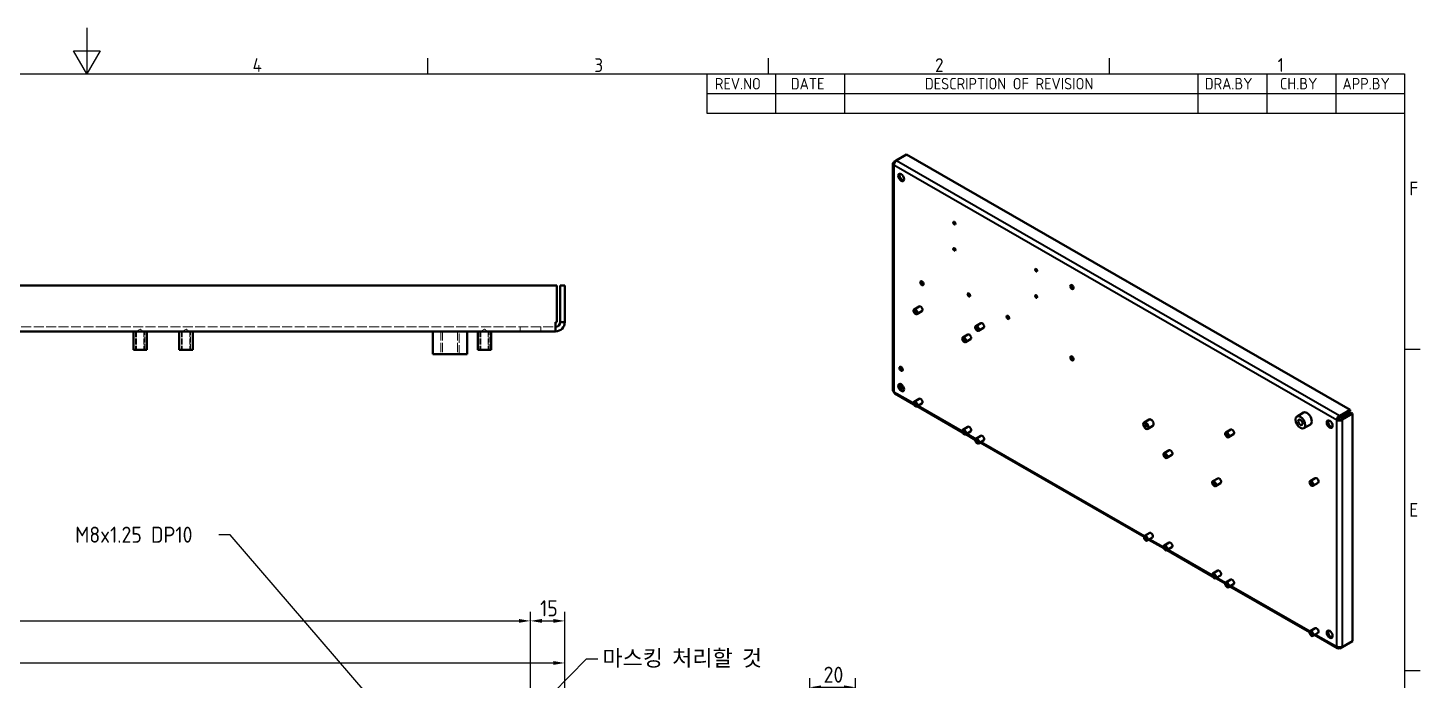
# Model space of a CAD drawing. Header units: millimetres. Extents: x 0 to 1188, y 0 to 840.
# Drawn here: x 568 to 1175, y 556 to 840 of the extents above; entities that cross this region are included whole.
import ezdxf

# ---------------------------------------------------------------- set-up
doc = ezdxf.new("R2010")
doc.units = ezdxf.units.MM
doc.header["$LTSCALE"] = 2
doc.linetypes.add('DASHED', pattern=[0.2067, 0.1654, -0.0413])
doc.layers.get('0').update_dxf_attribs({"color": 3, "lineweight": 25})
for name, color, linetype, lineweight in [('가려진 것(ISO)', 2, 'DASHED', 18), ('가시적인 것(ISO)', 3, 'Continuous', 40), ('가시적인 좁은 것(ISO)', 3, 'Continuous', 35), ('경계(ISO)', 7, 'Continuous', 25), ('기호(ISO)', 5, 'Continuous', 25), ('치수(ISO)', 2, 'Continuous', 25)]:
    doc.layers.add(name, color=color, linetype=linetype, lineweight=lineweight)
doc.styles.add('ISO Proportiona M2B', font='isocp.shx')
doc.styles.add('문자 텍스트_M2B', font='isocp.shx')
doc.styles.add('치수 텍스트_PSTEK_POSCO', font='isocp.shx')
doc.dimstyles.new('치수_PSTEK_POSCO', dxfattribs={"dimscale": 2, "dimtxt": 3.5, "dimasz": 2.5, "dimexe": 2, "dimexo": 2.5, "dimgap": 1, "dimtad": 1, "dimrnd": 1e-08, "dimdsep": 46, "dimtxsty": '치수 텍스트_PSTEK_POSCO', "dimcen": 0.09, "dimdle": 10, "dimclrd": 7, "dimclre": 7, "dimclrt": 2, "dimadec": 1, "dimazin": 2, "dimtfac": 1, "dimtmove": 0, "dimatfit": 3, "dimfxl": 0, "dimtolj": 1, "dimlwd": -1, "dimlwe": -1, "dimarcsym": 0})
doc.dimstyles.new('치수_PSTEK_POSCO$7', dxfattribs={"dimscale": 2, "dimtxt": 3.5, "dimasz": 2.5, "dimexe": 2, "dimexo": 2.5, "dimgap": 1, "dimtad": 1, "dimrnd": 1e-08, "dimdsep": 46, "dimtxsty": '치수 텍스트_PSTEK_POSCO', "dimcen": 0.09, "dimdle": 10, "dimclrd": 7, "dimclre": 7, "dimclrt": 2, "dimadec": 1, "dimazin": 2, "dimtfac": 1, "dimtmove": 0, "dimatfit": 3, "dimfxl": 0, "dimtolj": 1, "dimlwd": -1, "dimlwe": -1, "dimarcsym": 0})

# ---------------------------------------------------------------- blocks, each defined once
blk = doc.blocks.new('경계 Default Border')
at = {"layer": '경계(ISO)'}
for p, q in [((371.25, 410), (371.25, 413.4)), ((445.5, 410), (445.5, 413.4)), ((519.75, 410), (519.75, 413.4)), ((584, 350), (587.4, 350)), ((584, 280), (587.4, 280))]:
    blk.add_line(p, q, dxfattribs=at)
at = {"layer": '경계(ISO)', "flags": 128}
for points in [[(297, 420), (297, 410), (294.11, 415), (299.89, 415), (297, 410)], [(10, 10), (10, 410), (584, 410), (584, 10), (10, 10)]]:
    blk.add_lwpolyline(points, dxfattribs=at)
at = {"layer": '경계(ISO)', "color": 2, "char_height": 3, "attachment_point": 7, "style": '문자 텍스트_M2B'}
for s, insert in [('4', (333.1, 410.4)), ('3', (407.54, 410.37)), ('2', (481.75, 410.37)), ('1', (556.36, 410.4)), ('F', (585.04, 383.5)), ('E', (585.04, 313.47))]:
    blk.add_mtext(s, dxfattribs=dict(at, insert=insert))
blk = doc.blocks.new('리비전 내역')
at = {"layer": '기호(ISO)'}
for p, q in [((432, 410), (584, 410)), ((432, 410), (432, 405.72)), ((447, 410), (447, 405.72)), ((462, 410), (462, 405.72)), ((539, 410), (539, 405.72)), ((554, 410), (554, 405.72)), ((569, 410), (569, 405.72)), ((584, 410), (584, 405.72)), ((432, 405.72), (584, 405.72)), ((432, 405.72), (432, 401.44)), ((447, 405.72), (447, 401.44)), ((462, 405.72), (462, 401.44)), ((539, 405.72), (539, 401.44)), ((554, 405.72), (554, 401.44)), ((569, 405.72), (569, 401.44)), ((584, 405.72), (584, 401.44)), ((432, 401.44), (584, 401.44))]:
    blk.add_line(p, q, dxfattribs=at)
at = {"layer": '기호(ISO)', "color": 2, "char_height": 2.5, "attachment_point": 7, "style": 'ISO Proportiona M2B'}
for s, insert in [('REV.NO', (433.79, 406.58)), ('DATE', (450.31, 406.58)), ('DESCRIPTION OF REVISION', (479.51, 406.58)), ('DRA.BY', (540.48, 406.58)), ('CH.BY', (556.86, 406.58)), ('APP.BY', (570.48, 406.58))]:
    blk.add_mtext(s, dxfattribs=dict(at, insert=insert))
blk = doc.blocks.new('*D38')
at = {"layer": 'Defpoints', "color": 0, "transparency": 16777216}
for p in [(802.2, 563.23), (802.2, 528.61), (335.2, 503.23)]:
    blk.add_point(p, dxfattribs=at)
at = {"layer": '치수(ISO)', "color": 7, "transparency": 16777216}
for p, q in [((335.2, 508.23), (335.2, 567.23)), ((802.2, 533.61), (802.2, 567.23)), ((340.2, 563.23), (797.2, 563.23))]:
    blk.add_line(p, q, dxfattribs=at)
for points in [[(340.2, 564.06), (340.2, 562.4), (335.2, 563.23)], [(797.2, 564.06), (797.2, 562.4), (802.2, 563.23)]]:
    blk.add_solid(points, dxfattribs=at)
at = {"layer": '치수(ISO)', "color": 2, "transparency": 16777216, "insert": (405.95, 568.73), "char_height": 7, "attachment_point": 4, "style": '치수 텍스트_PSTEK_POSCO'}
blk.add_mtext('\\A1;467', dxfattribs=at)
blk = doc.blocks.new('*D49')
at = {"layer": 'Defpoints', "color": 0, "transparency": 16777216}
for p in [(787.2, 581.56), (127.2, 526.11), (787.2, 526.11)]:
    blk.add_point(p, dxfattribs=at)
at = {"layer": '치수(ISO)', "color": 7, "transparency": 16777216}
for p, q in [((127.2, 531.11), (127.2, 585.56)), ((787.2, 531.11), (787.2, 585.56)), ((132.2, 581.56), (782.2, 581.56))]:
    blk.add_line(p, q, dxfattribs=at)
for points in [[(132.2, 582.39), (132.2, 580.72), (127.2, 581.56)], [(782.2, 582.39), (782.2, 580.72), (787.2, 581.56)]]:
    blk.add_solid(points, dxfattribs=at)
at = {"layer": '치수(ISO)', "color": 2, "transparency": 16777216, "insert": (335.71, 587.06), "char_height": 7, "attachment_point": 4, "style": '치수 텍스트_PSTEK_POSCO'}
blk.add_mtext('\\A1;660', dxfattribs=at)
blk = doc.blocks.new('*D50')
at = {"layer": 'Defpoints', "color": 0, "transparency": 16777216}
for p in [(802.2, 581.56), (802.2, 529.2), (787.2, 526.11)]:
    blk.add_point(p, dxfattribs=at)
at = {"layer": '치수(ISO)', "color": 7, "transparency": 16777216}
for p, q in [((787.2, 531.11), (787.2, 585.56)), ((802.2, 534.2), (802.2, 585.56)), ((792.2, 581.56), (797.2, 581.56))]:
    blk.add_line(p, q, dxfattribs=at)
for points in [[(792.2, 582.39), (792.2, 580.72), (787.2, 581.56)], [(797.2, 582.39), (797.2, 580.72), (802.2, 581.56)]]:
    blk.add_solid(points, dxfattribs=at)
at = {"layer": '치수(ISO)', "color": 2, "transparency": 16777216, "insert": (791.41, 587.06), "char_height": 7, "attachment_point": 4, "style": '치수 텍스트_PSTEK_POSCO'}
blk.add_mtext('\\A1;15', dxfattribs=at)
blk = doc.blocks.new('*D56')
at = {"layer": 'Defpoints', "color": 0, "transparency": 16777216}
for p in [(928.87, 552.61), (908.87, 528.61), (928.87, 532.61)]:
    blk.add_point(p, dxfattribs=at)
at = {"layer": '치수(ISO)', "color": 7, "transparency": 16777216}
for p, q in [((908.87, 533.61), (908.87, 556.61)), ((913.87, 552.61), (923.87, 552.61)), ((928.87, 537.61), (928.87, 556.61))]:
    blk.add_line(p, q, dxfattribs=at)
for points in [[(913.87, 553.44), (913.87, 551.78), (908.87, 552.61)], [(923.87, 553.44), (923.87, 551.78), (928.87, 552.61)]]:
    blk.add_solid(points, dxfattribs=at)
at = {"layer": '치수(ISO)', "color": 2, "transparency": 16777216, "insert": (914.93, 558.11), "char_height": 7, "attachment_point": 4, "style": '치수 텍스트_PSTEK_POSCO'}
blk.add_mtext('\\A1;20', dxfattribs=at)

msp = doc.modelspace()

# ---------------------------------------------------------------- linework, layer by layer
at = {"layer": '가려진 것(ISO)', "ltscale": 13.093126}
msp.add_line((116.2004, 709.732), (798.2004, 709.732), dxfattribs=at)
at = {"layer": '가려진 것(ISO)', "ltscale": 1.904597}
for p, q in [((782.7004, 709.732), (782.7004, 707.732)), ((791.7004, 709.732), (791.7004, 707.732))]:
    msp.add_line(p, q, dxfattribs=at)
at = {"layer": '가려진 것(ISO)', "ltscale": 7.618686}
for p, q in [((615.2004, 707.732), (615.2004, 699.732)), ((615.5794, 707.732), (615.5794, 699.732)), ((618.8214, 707.732), (618.8214, 699.732)), ((619.2004, 699.732), (619.2004, 707.732)), ((635.2004, 707.732), (635.2004, 699.732)), ((635.5794, 707.732), (635.5794, 699.732)), ((638.8214, 707.732), (638.8214, 699.732)), ((639.2004, 699.732), (639.2004, 707.732)), ((765.2004, 707.732), (765.2004, 699.732)), ((765.5794, 707.732), (765.5794, 699.732)), ((768.8214, 707.732), (768.8214, 699.732)), ((769.2004, 699.732), (769.2004, 707.732))]:
    msp.add_line(p, q, dxfattribs=at)
at = {"layer": '가려진 것(ISO)', "ltscale": 1.800898}
for p, q in [((617.2004, 708.706), (615.5794, 707.732)), ((617.2004, 708.706), (618.8214, 707.732)), ((637.2004, 708.706), (635.5794, 707.732)), ((637.2004, 708.706), (638.8214, 707.732)), ((767.2004, 708.706), (765.5794, 707.732)), ((767.2004, 708.706), (768.8214, 707.732))]:
    msp.add_line(p, q, dxfattribs=at)
at = {"layer": '가려진 것(ISO)', "ltscale": 12.094824}
for p, q in [((748.2004, 707.732), (748.2004, 697.732)), ((748.8769, 707.732), (748.8769, 697.732)), ((755.5239, 707.732), (755.5239, 697.732)), ((756.2004, 697.732), (756.2004, 707.732))]:
    msp.add_line(p, q, dxfattribs=at)
at = {"layer": '가시적인 것(ISO)'}
for p, q in [((946.5619, 782.2376), (951.0874, 784.8436)), ((951.0874, 784.8436), (1144.3175, 673.5698)), ((945.1276, 780.8341), (945.1276, 682.0744)), ((946.5619, 782.2333), (945.5962, 781.6772)), ((946.0132, 781.437), (945.5962, 781.6772)), ((945.5962, 781.6772), (945.5962, 781.4856)), ((945.926, 781.2957), (945.5962, 781.4856)), ((946.7276, 782.1422), (946.5619, 782.2376)), ((946.5619, 782.0327), (946.5619, 782.2376)), ((115.6146, 727.732), (798.7862, 727.732)), ((798.7862, 727.732), (798.7862, 711.732)), ((800.2004, 711.732), (800.2004, 727.732)), ((800.2004, 727.732), (802.2004, 727.732)), ((802.2004, 711.732), (802.2004, 727.732)), ((956.6039, 718.6069), (954.3412, 717.3039)), ((957.7816, 716.5618), (955.5189, 715.2588)), ((798.2004, 707.732), (798.2004, 711.732)), ((798.7862, 711.732), (798.2004, 711.732)), ((800.2004, 711.732), (802.2004, 711.732)), ((983.474, 711.309), (981.2112, 710.0059)), ((798.2004, 707.732), (116.2004, 707.732)), ((614.2504, 707.732), (614.2504, 699.732)), ((620.1504, 707.732), (620.1504, 699.732)), ((634.2504, 707.732), (634.2504, 699.732)), ((640.1504, 707.732), (640.1504, 699.732)), ((744.7004, 707.732), (744.7004, 697.732)), ((759.7004, 707.732), (759.7004, 697.732)), ((764.2504, 707.732), (764.2504, 699.732)), ((770.1504, 707.732), (770.1504, 699.732)), ((977.8171, 706.391), (975.5544, 705.088)), ((978.9948, 704.3459), (976.7321, 703.0429)), ((984.6517, 709.2638), (982.3889, 707.9608)), ((620.1504, 699.732), (614.2504, 699.732)), ((640.1504, 699.732), (634.2504, 699.732)), ((744.7004, 697.732), (759.7004, 697.732)), ((770.1504, 699.732), (764.2504, 699.732)), ((945.9291, 680.6879), (954.2466, 675.8982)), ((948.1996, 683.382), (949.3953, 684.0706)), ((948.6019, 682.6905), (949.7914, 683.3755)), ((956.6039, 678.3836), (954.3412, 677.0806)), ((957.7816, 676.3385), (955.5189, 675.0354)), ((955.6318, 675.1005), (975.4598, 663.6823)), ((1144.3175, 673.5698), (1139.792, 670.9638)), ((1144.3175, 672.9158), (1144.3175, 673.5698)), ((1056.8035, 669.3246), (1054.5407, 668.0215)), ((1123.9871, 672.3243), (1121.1587, 670.6956)), ((1139.0606, 669.4253), (1138.4949, 669.0996)), ((1139.792, 670.9638), (1139.6263, 671.0592)), ((1139.6263, 670.4051), (1139.6263, 671.0592)), ((1139.6263, 670.4051), (1139.792, 670.3097)), ((1139.792, 670.3097), (1144.3175, 672.9158)), ((1139.792, 670.3097), (1139.792, 670.9638)), ((1140.192, 669.6169), (1144.7175, 672.223)), ((1140.192, 669.4253), (1140.192, 669.6169)), ((1140.192, 669.6169), (1140.7577, 669.2912)), ((1140.192, 669.4253), (1140.7577, 669.0996)), ((1140.7577, 669.2912), (1145.2832, 671.8972)), ((1140.7577, 669.0996), (1140.7577, 669.2912)), ((1144.7175, 672.223), (1145.2832, 671.8972)), ((1145.2832, 671.8972), (1145.2832, 572.7544)), ((977.8171, 666.1677), (975.5544, 664.8647)), ((978.9948, 664.1226), (976.7321, 662.8196)), ((976.845, 662.8846), (980.9702, 660.509)), ((983.474, 662.2561), (981.2112, 660.9531)), ((1058.4004, 666.5515), (1056.1376, 665.2485)), ((1092.3684, 664.9518), (1090.1057, 663.6487)), ((1093.5461, 662.9066), (1091.2834, 661.6036)), ((1126.9813, 667.1248), (1124.1528, 665.4961)), ((984.6517, 660.211), (982.3889, 658.908)), ((983.0697, 659.3), (1054.5093, 618.1607)), ((1065.4983, 655.8988), (1063.2356, 654.5958)), ((1066.6761, 653.8536), (1064.4133, 652.5506)), ((1086.7116, 643.6829), (1084.4488, 642.3799)), ((1129.138, 643.7776), (1126.8752, 642.4746)), ((1087.8893, 641.6378), (1085.6265, 640.3347)), ((1130.3157, 641.7324), (1128.0529, 640.4294)), ((1057.0131, 619.9078), (1054.7503, 618.6047)), ((1058.1908, 617.8626), (1055.928, 616.5596)), ((1056.6088, 616.9517), (1063.141, 613.19)), ((1065.4983, 615.6755), (1063.2356, 614.3724)), ((1066.6761, 613.6303), (1064.4133, 612.3273)), ((1064.5263, 612.3923), (1084.3542, 600.9742)), ((1086.7116, 603.4596), (1084.4488, 602.1566)), ((1087.8893, 601.4145), (1085.6265, 600.1114)), ((1085.7395, 600.1765), (1089.8647, 597.8009)), ((1092.3684, 599.548), (1090.1057, 598.245)), ((1093.5461, 597.5028), (1091.2834, 596.1998)), ((1091.9642, 596.5919), (1126.6342, 576.6267)), ((1129.138, 578.3738), (1126.8752, 577.0708)), ((1130.3157, 576.3287), (1128.0529, 575.0256)), ((1128.7337, 575.4177), (1138.8279, 569.6049)), ((1139.792, 569.5879), (1144.3175, 572.194)), ((1140.5791, 570.2512), (1140.7577, 570.1483)), ((1145.2832, 572.7544), (1140.7577, 570.1483)), ((1140.7577, 570.1483), (1140.7577, 570.3399)), ((1144.3175, 572.1983), (1144.3175, 572.194)), ((1139.6263, 570.07), (1139.6263, 569.6833)), ((1139.6263, 569.6833), (1139.792, 569.5879)), ((1139.792, 570.075), (1139.792, 569.5879))]:
    msp.add_line(p, q, dxfattribs=at)
for radius in [4, 2]:
    msp.add_arc((798.2004, 711.732), radius, 270, 0, dxfattribs=at)
for centre, major_axis, ratio, start_param, end_param in [((946.7276, 780.8341), (-1.6, 0), 0.5758617, 5.49778714, 7.06858347), ((946.7276, 780.8341), (0.7985, 1.3865), 0.57809312, 0.78346445, 2.35426078), ((949.2732, 775.1195), (-0.8983, 1.5599), 0.57809312, 0.31904904, 2.82254361), ((972.4663, 755.2231), (0.3236, -0.5619), 0.57809312, 4.19831948, 5.22645848), ((972.4663, 743.7774), (0.3236, -0.5619), 0.57809312, 4.19831948, 5.22645848), ((1008.1045, 734.7004), (0.3236, -0.5619), 0.57809312, 4.19831948, 5.22645848), ((958.3241, 729.03), (0.4907, -0.8522), 0.57809312, 3.75312796, 5.67165), ((1023.6608, 727.3772), (0.4907, -0.8522), 0.57809312, 3.75312796, 5.67165), ((978.8302, 723.9252), (0.4126, -0.7165), 0.57809312, 3.89327308, 5.53150488), ((1008.1045, 723.2548), (0.3236, -0.5619), 0.57809312, 4.19831948, 5.22645848), ((957.1928, 717.5843), (-0.5889, 1.0226), 0.57809312, 3.14159265, 6.28318531), ((984.0628, 710.2864), (-0.5889, 1.0226), 0.57809312, 3.14159265, 6.28318531), ((995.8008, 714.1525), (0.4126, -0.7165), 0.57809312, 3.89327308, 5.53150488), ((978.406, 705.3685), (-0.5889, 1.0226), 0.57809312, 3.14159265, 6.28318531), ((949.2732, 691.7297), (0.4907, -0.8522), 0.57809312, 3.75312796, 5.67165), ((1023.6608, 696.3104), (0.4907, -0.8522), 0.57809312, 3.75312796, 5.67165), ((946.7276, 682.0744), (-1.6, 0), 0.5758617, 0, 0.78539816), ((946.7276, 682.0744), (-0.7985, -1.3865), 0.57809312, 5.49585344, 6.28318531), ((949.2732, 683.5542), (-0.8983, 1.5599), 0.57809312, 0.31904904, 2.82254361), ((957.1928, 677.361), (-0.5889, 1.0226), 0.57809312, 3.14159265, 6.28318531), ((1057.6019, 667.938), (-0.7985, 1.3865), 0.57809312, 3.14159265, 6.28318531), ((1125.4842, 669.7246), (-1.4971, 2.5998), 0.57809312, 3.14159265, 6.28318531), ((1135.9494, 667.6198), (-0.8983, 1.5599), 0.57809312, 0.31904904, 2.82254361), ((1139.6263, 669.7511), (-0.7985, -1.3865), 0.57809312, 3.92505711, 5.49585344), ((1139.6263, 669.7511), (1.6, 0), 0.5758617, 3.92699082, 5.49778714), ((1139.6263, 669.7511), (0.3992, 0.6933), 0.57809312, 0.78346445, 2.35426078), ((1139.6263, 669.7511), (0.8, 0), 0.5758617, 3.92699082, 5.49778714), ((978.406, 665.1452), (-0.5889, 1.0226), 0.57809312, 3.14159265, 6.28318531), ((984.0628, 661.2336), (-0.5889, 1.0226), 0.57809312, 3.14159265, 6.28318531), ((1092.9573, 663.9292), (-0.5889, 1.0226), 0.57809312, 3.14159265, 6.28318531), ((1066.0872, 654.8762), (-0.5889, 1.0226), 0.57809312, 3.14159265, 6.28318531), ((1087.3004, 642.6603), (-0.5889, 1.0226), 0.57809312, 3.14159265, 6.28318531), ((1129.7268, 642.755), (-0.5889, 1.0226), 0.57809312, 3.14159265, 6.28318531), ((1057.6019, 618.8852), (-0.5889, 1.0226), 0.57809312, 3.14159265, 6.28318531), ((1066.0872, 614.6529), (-0.5889, 1.0226), 0.57809312, 3.14159265, 6.28318531), ((1087.3004, 602.437), (-0.5889, 1.0226), 0.57809312, 3.14159265, 6.28318531), ((1092.9573, 598.5254), (-0.5889, 1.0226), 0.57809312, 3.14159265, 6.28318531), ((1129.7268, 577.3512), (-0.5889, 1.0226), 0.57809312, 3.14159265, 6.28318531), ((1135.9494, 576.0545), (-0.8983, 1.5599), 0.57809312, 0.31904904, 2.82254361), ((1139.6263, 570.9914), (-0.7985, -1.3865), 0.57809312, 5.49585344, 7.06664976), ((1139.6263, 570.9914), (-1.6, 0), 0.5758617, 0.78539816, 2.35619449)]:
    msp.add_ellipse(centre, major_axis=major_axis, ratio=ratio, start_param=start_param, end_param=end_param, dxfattribs=at)
for centre, major_axis in [((948.7075, 774.7937), (0.8983, -1.5599)), ((971.9006, 754.8973), (0.3236, -0.5619)), ((971.9006, 743.4517), (0.3236, -0.5619)), ((1007.5388, 734.3747), (0.3236, -0.5619)), ((957.7584, 728.7043), (0.4907, -0.8522)), ((1023.0951, 727.0514), (0.4907, -0.8522)), ((978.2645, 723.5995), (0.4126, -0.7165)), ((1007.5388, 722.929), (0.3236, -0.5619)), ((954.93, 716.2813), (0.5889, -1.0226)), ((954.93, 716.2813), (0.3236, -0.5619)), ((981.8001, 708.9834), (0.5889, -1.0226)), ((981.8001, 708.9834), (0.3236, -0.5619)), ((995.2351, 713.8268), (0.4126, -0.7165)), ((976.1432, 704.0655), (0.5889, -1.0226)), ((976.1432, 704.0655), (0.3236, -0.5619)), ((948.7075, 691.4039), (0.4907, -0.8522)), ((1023.0951, 695.9847), (0.4907, -0.8522)), ((948.7075, 683.2284), (0.8983, -1.5599)), ((954.93, 676.058), (0.5889, -1.0226)), ((954.93, 676.058), (0.3236, -0.5619)), ((1055.3392, 666.635), (0.7985, -1.3865)), ((1055.3392, 666.635), (0.3236, -0.5619)), ((1122.6557, 668.0958), (1.4971, -2.5998)), ((1122.6557, 668.0958), (0.6634, -1.152)), ((1135.3837, 667.294), (0.8983, -1.5599)), ((976.1432, 663.8421), (0.5889, -1.0226)), ((976.1432, 663.8421), (0.3236, -0.5619)), ((981.8001, 659.9305), (0.5889, -1.0226)), ((1090.6945, 662.6262), (0.5889, -1.0226)), ((1090.6945, 662.6262), (0.3236, -0.5619)), ((981.8001, 659.9305), (0.3236, -0.5619)), ((1063.8245, 653.5732), (0.5889, -1.0226)), ((1063.8245, 653.5732), (0.3236, -0.5619)), ((1085.0377, 641.3573), (0.5889, -1.0226)), ((1085.0377, 641.3573), (0.3236, -0.5619)), ((1127.4641, 641.452), (0.5889, -1.0226)), ((1127.4641, 641.452), (0.3236, -0.5619)), ((1055.3392, 617.5822), (0.5889, -1.0226)), ((1055.3392, 617.5822), (0.3236, -0.5619)), ((1063.8245, 613.3499), (0.5889, -1.0226)), ((1063.8245, 613.3499), (0.3236, -0.5619)), ((1085.0377, 601.134), (0.5889, -1.0226)), ((1085.0377, 601.134), (0.3236, -0.5619)), ((1090.6945, 597.2224), (0.5889, -1.0226)), ((1090.6945, 597.2224), (0.3236, -0.5619)), ((1127.4641, 576.0482), (0.5889, -1.0226)), ((1127.4641, 576.0482), (0.3236, -0.5619)), ((1135.3837, 575.7288), (0.8983, -1.5599))]:
    msp.add_ellipse(centre, major_axis=major_axis, ratio=0.57809312, dxfattribs=at)
at = {"layer": '가시적인 좁은 것(ISO)'}
for p, q in [((1138.4949, 669.0996), (945.5962, 780.1826)), ((945.5962, 780.1826), (945.5962, 681.4229)), ((946.7276, 782.1422), (1139.6263, 671.0592)), ((945.5962, 681.4229), (954.0957, 676.5284)), ((956.1035, 675.3721), (975.3089, 664.3125)), ((1138.4949, 570.3399), (1138.4949, 669.0996)), ((1140.7577, 669.0996), (1140.7577, 570.3399)), ((977.3167, 663.1562), (981.1788, 660.9322)), ((983.5415, 659.5717), (1054.7179, 618.5839)), ((1057.0806, 617.2233), (1062.9901, 613.8202)), ((1064.998, 612.664), (1084.2033, 601.6044)), ((1086.2112, 600.4481), (1090.0732, 598.2241)), ((1092.4359, 596.8635), (1126.8428, 577.0499)), ((1129.2055, 575.6893), (1138.4949, 570.3399))]:
    msp.add_line(p, q, dxfattribs=at)

# ---------------------------------------------------------------- block references
at = {"xscale": 2, "yscale": 2, "zscale": 2}
msp.add_blockref('경계 Default Border', (0, 0), dxfattribs=at)
at = {"layer": '기호(ISO)', "xscale": 2, "yscale": 2, "zscale": 2}
msp.add_blockref('리비전 내역', (0, 0), dxfattribs=at)

# ---------------------------------------------------------------- texts
at = {"layer": '기호(ISO)', "color": 2, "insert": (588.9288, 619.1295), "char_height": 7, "width": 60.503693, "attachment_point": 4, "line_spacing_factor": 0.6125, "style": '치수 텍스트_PSTEK_POSCO'}
msp.add_mtext('{M8x1.25 DP10}', dxfattribs=at)
at = {"layer": '기호(ISO)', "color": 2, "insert": (818.6091, 565.0136), "char_height": 7, "width": 81.855774, "attachment_point": 4, "style": '치수 텍스트_PSTEK_POSCO'}
msp.add_mtext('{\\fISOCP|b0|i0;\\H7.0000;마스킹 처리할 것}', dxfattribs=at)

# ---------------------------------------------------------------- dimensions: what is measured, and where the dimension line sits
at = {"layer": '치수(ISO)', "color": 7}
for base, p1, p2, picture, middle in [((787.2004, 581.5577), (127.2004, 526.1094), (787.2004, 526.1094), '*D49', (342.2204, 581.5577)), ((802.2004, 581.5577), (787.2004, 526.1094), (802.2004, 529.1952), '*D50', (794.7004, 581.5577)), ((802.2004, 563.2304), (335.2004, 503.2304), (802.2004, 528.6094), '*D38', (412.5954, 563.2304))]:
    dim = msp.add_linear_dim(base=base, p1=p1, p2=p2, angle=180, dimstyle='치수_PSTEK_POSCO', override={"dimdec": 2, "dimtp": 0, "dimtm": 0, "dimtdec": 2, "dimtofl": 0, "dimatfit": 1}, dxfattribs=at)
    dim.commit()
    dim.dimension.update_dxf_attribs({"geometry": picture, "text_midpoint": middle, "dimtype": 160})
dim = msp.add_linear_dim(base=(928.8712, 552.6094), p1=(908.8712, 528.6094), p2=(928.8712, 532.6094), dimstyle='치수_PSTEK_POSCO', override={"dimdec": 2, "dimtp": 0, "dimtm": 0, "dimtdec": 2, "dimtofl": 0, "dimatfit": 1}, dxfattribs=at)
dim.commit()
dim.dimension.update_dxf_attribs({"geometry": '*D56', "text_midpoint": (918.8712, 552.6094), "dimtype": 160})

# ---------------------------------------------------------------- leaders
at = {"layer": '기호(ISO)', "color": 7, "annotation_type": 0, "has_hookline": 1}
for points, hookline_direction, text_width in [([(750.0614, 510.153), (656.4325, 619.1295), (651.4325, 619.1295)], 1, 51.8055), ([(758.7669, 511.233), (811.6091, 565.0136), (816.6091, 565.0136)], 0, 70.427)]:
    msp.add_leader(points, dimstyle='치수_PSTEK_POSCO$7', override={"dimtad": 0}, dxfattribs=dict(at, hookline_direction=hookline_direction, text_width=text_width))

doc.saveas('drawing.dxf')
